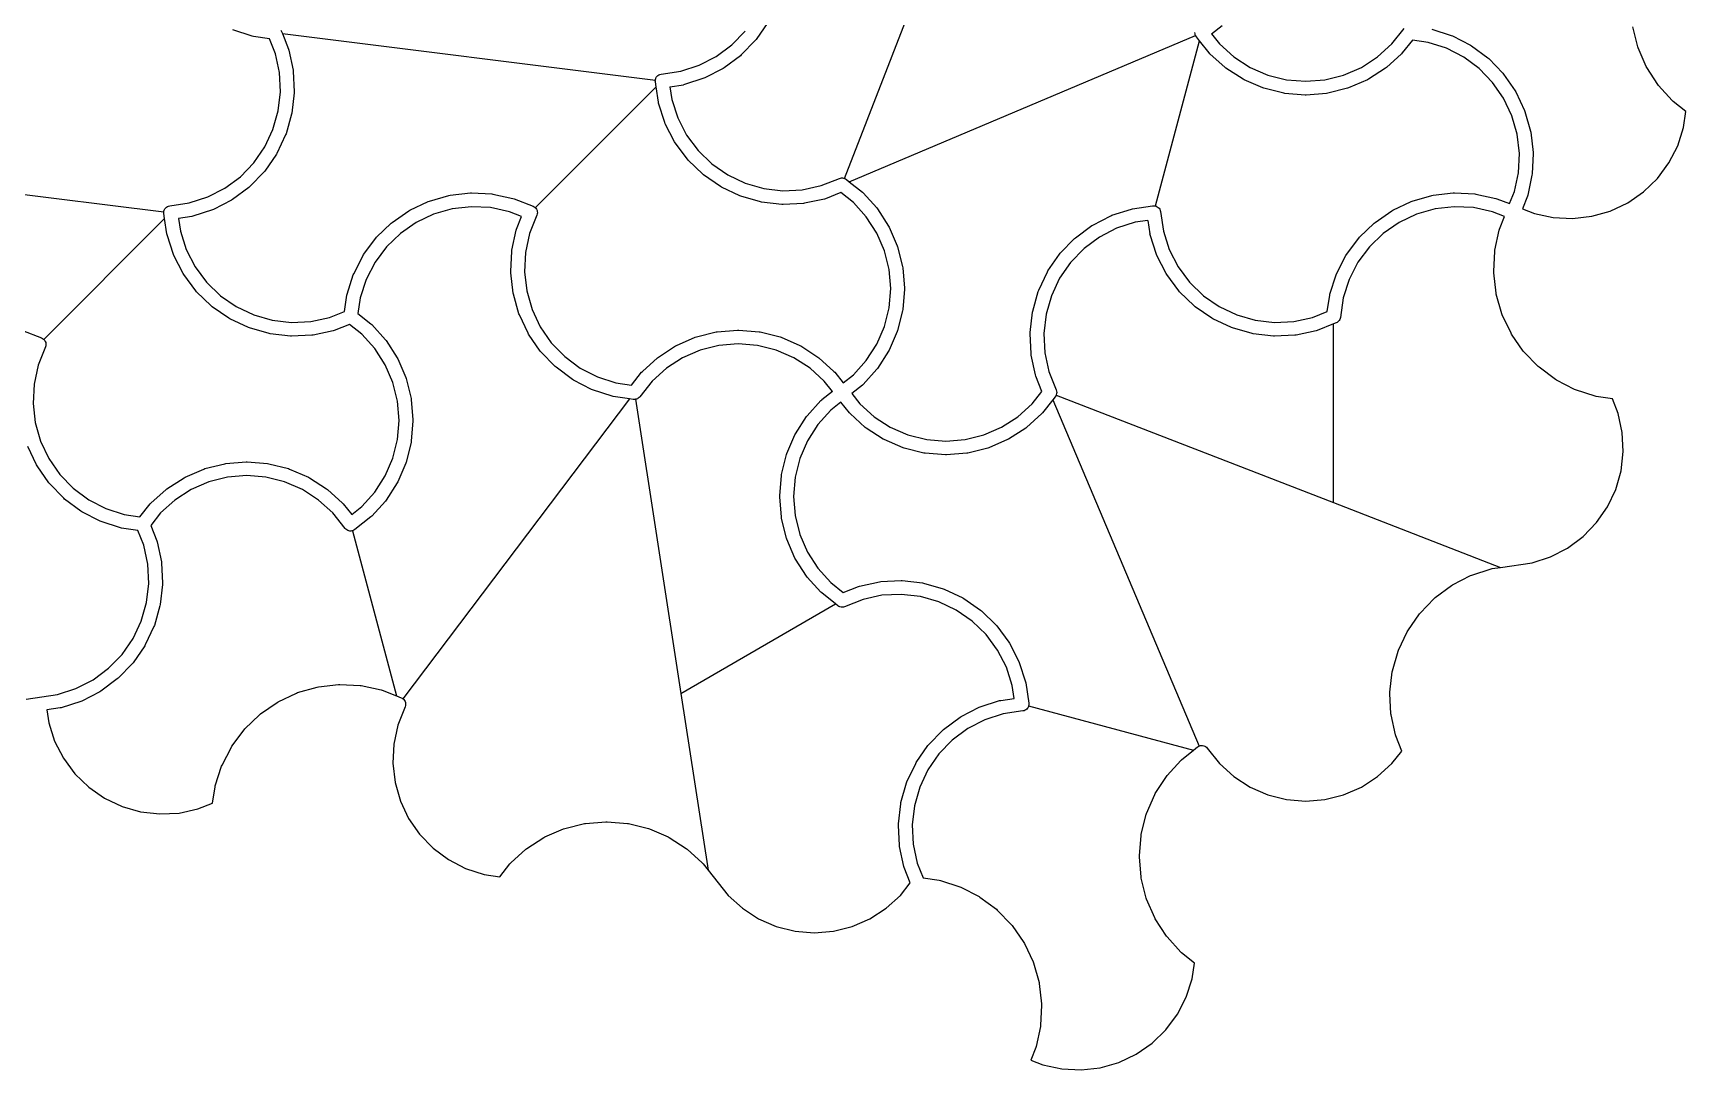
# Model space of a CAD drawing. Header units: millimetres. Extents: x 0 to 179, y 0 to 171.
# Drawn here: x 79.6 to 163.6, y 6.7 to 59.4 of the extents above; entities that cross this region are included whole.
import ezdxf

# ---------------------------------------------------------------- set-up
doc = ezdxf.new("R2010")
doc.units = ezdxf.units.MM
doc.layers.add('VISIBLE', color=7, linetype='CONTINUOUS')

msp = doc.modelspace()

# ---------------------------------------------------------------- linework, layer by layer
at = {"layer": 'VISIBLE'}
for p, q in [((120.829472, 52.012328), (126.299803, 66.111285)), ((116.929965, 59.928144), (116.339264, 59.074685)), ((139.485064, 59.359887), (140.023973, 59.787484)), ((161.153439, 58.704941), (160.901205, 59.711767)), ((90.718669, 59.235453), (89.730451, 59.55286)), ((90.774389, 59.222468), (90.718669, 59.235453)), ((91.601225, 59.099925), (90.774389, 59.222468)), ((91.897966, 58.349285), (91.601225, 59.099925)), ((92.177916, 59.54519), (92.24824, 59.367297)), ((92.24824, 59.367297), (111.211637, 57.009091)), ((92.24824, 59.367297), (92.559498, 58.579936)), ((115.098084, 58.792091), (115.780015, 59.496663)), ((116.302967, 59.03046), (115.581113, 58.28464)), ((116.339264, 59.074685), (116.302967, 59.03046)), ((121.070279, 51.841342), (138.672165, 59.280774)), ((136.633158, 50.608204), (138.880547, 58.995574)), ((138.647121, 59.365207), (138.643471, 59.426106)), ((138.661291, 59.305866), (138.647121, 59.365207)), ((138.672165, 59.280774), (138.661291, 59.305866)), ((138.68555, 59.249888), (138.672165, 59.280774)), ((138.719161, 59.198972), (138.68555, 59.249888)), ((138.880547, 58.995574), (138.719161, 59.198972)), ((139.364305, 58.385885), (138.880547, 58.995574)), ((139.485064, 59.359887), (139.894821, 58.843463)), ((139.894821, 58.843463), (140.621281, 58.1849)), ((147.925397, 58.1849), (148.651858, 58.843463)), ((148.651858, 58.843463), (149.279161, 59.634065)), ((149.701917, 59.040675), (149.182373, 58.385885)), ((150.500361, 58.922341), (149.701917, 59.040675)), ((151.433923, 58.622489), (150.500361, 58.922341)), ((150.687096, 59.597584), (151.675314, 59.280177)), ((151.675314, 59.280177), (151.728174, 59.258288)), ((151.728174, 59.258288), (152.651477, 58.784123)), ((92.105068, 57.39087), (91.897966, 58.349285)), ((92.559498, 58.579936), (92.576112, 58.525189)), ((92.576112, 58.525189), (92.795339, 57.510664)), ((113.438239, 57.760092), (114.310477, 58.208032)), ((114.310477, 58.208032), (115.098084, 58.792091)), ((115.538097, 58.246919), (114.704379, 57.628666)), ((115.581113, 58.28464), (115.538097, 58.246919)), ((139.40341, 58.344123), (139.364305, 58.385885)), ((140.172401, 57.647005), (139.40341, 58.344123)), ((140.621281, 58.1849), (141.445328, 57.653489)), ((147.10135, 57.653489), (147.925397, 58.1849)), ((149.143268, 58.344123), (148.374277, 57.647005)), ((149.182373, 58.385885), (149.143268, 58.344123)), ((152.306162, 58.174548), (151.433923, 58.622489)), ((153.093769, 57.590489), (152.306162, 58.174548)), ((152.651477, 58.784123), (152.700064, 58.753914)), ((152.700064, 58.753914), (153.533781, 58.135662)), ((153.533781, 58.135662), (153.576798, 58.097941)), ((153.576798, 58.097941), (154.298652, 57.352121)), ((161.171832, 58.650766), (161.153439, 58.704941)), ((161.584726, 57.698485), (161.171832, 58.650766)), ((92.15326, 56.411519), (92.105068, 57.39087)), ((92.795339, 57.510664), (92.802812, 57.453941)), ((92.802812, 57.453941), (92.853825, 56.417255)), ((111.232165, 57.094734), (111.259453, 57.1493)), ((111.259453, 57.1493), (111.295802, 57.198298)), ((111.295802, 57.198298), (111.340108, 57.24024)), ((111.340108, 57.24024), (111.391023, 57.273851)), ((111.391023, 57.273851), (111.447002, 57.29811)), ((111.447002, 57.29811), (111.506343, 57.31228)), ((111.506343, 57.31228), (112.504676, 57.46024)), ((112.504676, 57.46024), (113.438239, 57.760092)), ((114.655792, 57.598457), (113.732489, 57.124293)), ((114.704379, 57.628666), (114.655792, 57.598457)), ((140.217788, 57.612172), (140.172401, 57.647005)), ((141.090078, 57.04965), (140.217788, 57.612172)), ((141.445328, 57.653489), (142.344942, 57.263431)), ((142.344942, 57.263431), (143.296084, 57.025147)), ((145.250594, 57.025147), (146.201736, 57.263431)), ((146.201736, 57.263431), (147.10135, 57.653489)), ((148.32889, 57.612172), (147.4566, 57.04965)), ((148.374277, 57.647005), (148.32889, 57.612172)), ((153.7757, 56.885918), (153.093769, 57.590489)), ((154.298652, 57.352121), (154.334948, 57.307895)), ((154.334948, 57.307895), (154.92565, 56.454437)), ((161.611699, 57.648029), (161.584726, 57.698485)), ((162.174221, 56.775739), (161.611699, 57.648029)), ((92.041253, 55.437402), (92.15326, 56.411519)), ((92.851957, 56.360073), (92.733393, 55.328926)), ((92.853825, 56.417255), (92.851957, 56.360073)), ((105.109521, 50.517928), (111.249502, 56.657909)), ((111.207786, 56.97565), (111.211637, 57.009091)), ((111.211436, 56.91475), (111.207786, 56.97565)), ((111.249502, 56.657909), (111.211436, 56.91475)), ((111.211637, 57.009091), (111.214766, 57.036258)), ((111.214766, 57.036258), (111.232165, 57.094734)), ((111.363604, 55.888024), (111.249502, 56.657909)), ((111.955184, 56.671155), (112.635692, 56.772011)), ((111.955184, 56.671155), (112.051832, 56.01904)), ((112.691412, 56.784996), (112.635692, 56.772011)), ((113.679629, 57.102403), (112.691412, 56.784996)), ((113.732489, 57.124293), (113.679629, 57.102403)), ((141.140534, 57.022677), (141.090078, 57.04965)), ((142.092815, 56.609783), (141.140534, 57.022677)), ((142.14699, 56.59139), (142.092815, 56.609783)), ((143.153816, 56.339156), (142.14699, 56.59139)), ((143.210265, 56.329835), (143.153816, 56.339156)), ((144.244733, 56.245001), (143.210265, 56.329835)), ((143.296084, 57.025147), (144.273339, 56.945005)), ((144.273339, 56.945005), (145.250594, 57.025147)), ((145.336414, 56.329835), (144.301946, 56.245001)), ((145.392862, 56.339156), (145.336414, 56.329835)), ((146.399688, 56.59139), (145.392862, 56.339156)), ((146.453864, 56.609783), (146.399688, 56.59139)), ((147.406145, 57.022677), (146.453864, 56.609783)), ((147.4566, 57.04965), (147.406145, 57.022677)), ((154.333732, 56.079661), (153.7757, 56.885918)), ((154.92565, 56.454437), (154.954257, 56.404889)), ((154.954257, 56.404889), (155.398023, 55.466597)), ((162.209054, 56.730352), (162.174221, 56.775739)), ((162.906172, 55.961361), (162.209054, 56.730352)), ((111.376589, 55.832305), (111.363604, 55.888024)), ((111.693995, 54.844087), (111.376589, 55.832305)), ((112.051832, 56.01904), (112.351684, 55.085478)), ((144.301946, 56.245001), (144.244733, 56.245001)), ((154.752955, 55.193262), (154.333732, 56.079661)), ((155.398023, 55.466597), (155.418175, 55.41305)), ((162.947934, 55.922256), (162.906172, 55.961361)), ((163.602724, 55.402713), (162.947934, 55.922256)), ((91.772042, 54.494546), (92.041253, 55.437402)), ((92.722234, 55.272812), (92.437262, 54.274758)), ((92.733393, 55.328926), (92.722234, 55.272812)), ((111.715885, 54.791228), (111.693995, 54.844087)), ((112.19005, 53.867924), (111.715885, 54.791228)), ((112.351684, 55.085478), (112.799625, 54.213239)), ((155.022167, 54.250407), (154.752955, 55.193262)), ((155.418175, 55.41305), (155.703147, 54.414997)), ((163.48439, 54.604269), (163.602724, 55.402713)), ((91.352819, 53.608148), (91.772042, 54.494546)), ((92.41711, 54.221212), (91.973344, 53.28292)), ((92.437262, 54.274758), (92.41711, 54.221212)), ((112.220259, 53.819337), (112.19005, 53.867924)), ((112.838511, 52.98562), (112.220259, 53.819337)), ((112.799625, 54.213239), (113.383684, 53.425632)), ((155.134173, 53.27629), (155.022167, 54.250407)), ((155.703147, 54.414997), (155.714306, 54.358883)), ((155.714306, 54.358883), (155.83287, 53.327736)), ((163.184538, 53.670706), (163.48439, 54.604269)), ((90.794787, 52.801891), (91.352819, 53.608148)), ((91.944737, 53.233372), (91.354035, 52.379913)), ((91.973344, 53.28292), (91.944737, 53.233372)), ((112.876232, 52.942603), (112.838511, 52.98562)), ((113.622052, 52.220749), (112.876232, 52.942603)), ((113.383684, 53.425632), (114.088255, 52.743701)), ((155.085981, 52.296939), (155.134173, 53.27629)), ((155.834738, 53.270554), (155.783725, 52.233867)), ((155.83287, 53.327736), (155.834738, 53.270554)), ((162.736597, 52.798468), (163.184538, 53.670706)), ((67.263012, 52.672525), (86.226409, 50.314319)), ((89.325249, 51.51326), (90.112856, 52.097319)), ((90.112856, 52.097319), (90.794787, 52.801891)), ((91.317739, 52.335688), (90.595885, 51.589868)), ((91.354035, 52.379913), (91.317739, 52.335688)), ((113.666277, 52.184453), (113.622052, 52.220749)), ((114.519736, 51.593751), (113.666277, 52.184453)), ((114.088255, 52.743701), (114.894512, 52.185669)), ((114.894512, 52.185669), (115.780911, 51.766446)), ((154.87888, 51.338524), (155.085981, 52.296939)), ((155.776252, 52.177145), (155.557025, 51.16262)), ((155.783725, 52.233867), (155.776252, 52.177145)), ((162.152538, 52.01086), (162.736597, 52.798468)), ((88.45301, 51.06532), (89.325249, 51.51326)), ((90.552868, 51.552147), (89.719151, 50.933894)), ((90.595885, 51.589868), (90.552868, 51.552147)), ((100.77529, 51.152257), (101.806437, 51.270821)), ((101.806437, 51.270821), (101.863619, 51.272689)), ((101.863619, 51.272689), (102.900305, 51.221676)), ((114.569284, 51.565144), (114.519736, 51.593751)), ((115.507576, 51.121378), (114.569284, 51.565144)), ((115.780911, 51.766446), (116.723766, 51.497235)), ((116.723766, 51.497235), (117.697883, 51.385228)), ((117.697883, 51.385228), (118.677234, 51.43342)), ((118.677234, 51.43342), (119.635649, 51.640522)), ((119.635649, 51.640522), (120.574211, 52.011552)), ((120.643633, 51.286284), (119.8663, 50.97899)), ((120.574211, 52.011552), (120.62416, 52.027094)), ((120.62416, 52.027094), (120.675867, 52.035018)), ((121.275939, 50.784581), (120.643633, 51.286284)), ((120.675867, 52.035018), (120.728178, 52.035147)), ((120.728178, 52.035147), (120.779924, 52.027478)), ((120.779924, 52.027478), (120.829472, 52.012328)), ((120.829472, 52.012328), (120.829949, 52.012182)), ((120.829949, 52.012182), (120.877135, 51.989601)), ((120.877135, 51.989601), (120.920429, 51.96024)), ((120.920429, 51.96024), (121.070279, 51.841342)), ((121.070279, 51.841342), (121.733516, 51.315096)), ((121.733516, 51.315096), (121.775278, 51.275991)), ((121.775278, 51.275991), (122.472396, 50.507)), ((150.745747, 51.152257), (151.776893, 51.270821)), ((151.776893, 51.270821), (151.834076, 51.272689)), ((151.834076, 51.272689), (152.870762, 51.221676)), ((154.636521, 50.725452), (154.87888, 51.338524)), ((160.64171, 50.770897), (161.447967, 51.328929)), ((161.447967, 51.328929), (162.152538, 52.01086)), ((86.246936, 50.399962), (86.274225, 50.454528)), ((86.274225, 50.454528), (86.310574, 50.503526)), ((86.310574, 50.503526), (86.35488, 50.545468)), ((86.35488, 50.545468), (86.405795, 50.579079)), ((86.405795, 50.579079), (86.461774, 50.603338)), ((86.461774, 50.603338), (86.521114, 50.617508)), ((86.521114, 50.617508), (87.519448, 50.765468)), ((87.519448, 50.765468), (88.45301, 51.06532)), ((88.747261, 50.429521), (88.694401, 50.407631)), ((89.670564, 50.903685), (88.747261, 50.429521)), ((89.719151, 50.933894), (89.670564, 50.903685)), ((98.729284, 50.392208), (99.667576, 50.835974)), ((99.667576, 50.835974), (99.721122, 50.856126)), ((99.721122, 50.856126), (100.719176, 51.141098)), ((100.883766, 50.460118), (99.940911, 50.190906)), ((100.719176, 51.141098), (100.77529, 51.152257)), ((101.857883, 50.572124), (100.883766, 50.460118)), ((102.837234, 50.523932), (101.857883, 50.572124)), ((103.795649, 50.316831), (102.837234, 50.523932)), ((102.900305, 51.221676), (102.957028, 51.214203)), ((102.957028, 51.214203), (103.971553, 50.994976)), ((103.971553, 50.994976), (104.0263, 50.978362)), ((104.0263, 50.978362), (104.991554, 50.59678)), ((104.991554, 50.59678), (105.04612, 50.569491)), ((105.04612, 50.569491), (105.095119, 50.533142)), ((105.095119, 50.533142), (105.109521, 50.517928)), ((105.109521, 50.517928), (105.137061, 50.488837)), ((105.137061, 50.488837), (105.170672, 50.437921)), ((105.170672, 50.437921), (105.194931, 50.381943)), ((115.561122, 51.101226), (115.507576, 51.121378)), ((116.559176, 50.816254), (115.561122, 51.101226)), ((116.61529, 50.805095), (116.559176, 50.816254)), ((117.646437, 50.686532), (116.61529, 50.805095)), ((117.703619, 50.684664), (117.646437, 50.686532)), ((118.740305, 50.735676), (117.703619, 50.684664)), ((118.797028, 50.743149), (118.740305, 50.735676)), ((119.811553, 50.962376), (118.797028, 50.743149)), ((119.8663, 50.97899), (119.811553, 50.962376)), ((121.934501, 50.05812), (121.275939, 50.784581)), ((122.472396, 50.507), (122.507229, 50.461613)), ((122.507229, 50.461613), (123.069751, 49.589323)), ((134.420908, 50.134949), (135.409125, 50.452356)), ((135.409125, 50.452356), (135.464845, 50.465341)), ((135.464845, 50.465341), (136.491571, 50.617508)), ((136.491571, 50.617508), (136.552471, 50.621159)), ((136.552471, 50.621159), (136.613079, 50.614179)), ((136.613079, 50.614179), (136.633158, 50.608204)), ((136.633158, 50.608204), (136.671554, 50.59678)), ((136.671554, 50.59678), (136.72612, 50.569491)), ((136.72612, 50.569491), (136.775119, 50.533142)), ((136.775119, 50.533142), (136.817061, 50.488837)), ((136.817061, 50.488837), (136.850672, 50.437921)), ((136.850672, 50.437921), (136.874931, 50.381943)), ((148.69974, 50.392208), (149.638033, 50.835974)), ((149.638033, 50.835974), (149.691579, 50.856126)), ((149.691579, 50.856126), (150.689633, 51.141098)), ((150.854222, 50.460118), (149.911367, 50.190906)), ((150.689633, 51.141098), (150.745747, 51.152257)), ((151.82834, 50.572124), (150.854222, 50.460118)), ((152.807691, 50.523932), (151.82834, 50.572124)), ((153.766105, 50.316831), (152.807691, 50.523932)), ((152.870762, 51.221676), (152.927485, 51.214203)), ((152.927485, 51.214203), (153.942009, 50.994976)), ((153.942009, 50.994976), (153.996757, 50.978362)), ((153.996757, 50.978362), (154.636521, 50.725452)), ((155.540411, 51.107873), (155.287501, 50.468108)), ((155.287501, 50.468108), (155.900573, 50.22575)), ((155.557025, 51.16262), (155.540411, 51.107873)), ((159.755311, 50.351674), (160.64171, 50.770897)), ((80.124411, 43.823275), (86.264273, 49.963137)), ((86.222557, 50.280878), (86.226409, 50.314319)), ((86.226208, 50.219978), (86.222557, 50.280878)), ((86.264273, 49.963137), (86.226208, 50.219978)), ((86.226409, 50.314319), (86.229538, 50.341487)), ((86.229538, 50.341487), (86.246936, 50.399962)), ((86.378375, 49.193253), (86.264273, 49.963137)), ((87.650464, 50.077239), (86.969956, 49.976384)), ((86.969956, 49.976384), (87.066604, 49.324269)), ((87.706183, 50.090225), (87.650464, 50.077239)), ((88.694401, 50.407631), (87.706183, 50.090225)), ((97.036232, 49.014749), (97.782052, 49.736603)), ((97.782052, 49.736603), (97.826277, 49.772899)), ((97.826277, 49.772899), (98.679736, 50.363601)), ((99.054512, 49.771683), (98.248255, 49.213651)), ((98.679736, 50.363601), (98.729284, 50.392208)), ((99.940911, 50.190906), (99.054512, 49.771683)), ((104.408721, 50.074472), (103.795649, 50.316831)), ((104.155811, 49.434708), (104.408721, 50.074472)), ((105.188372, 50.142618), (104.817342, 49.204057)), ((105.205771, 50.201094), (105.188372, 50.142618)), ((105.194931, 50.381943), (105.209101, 50.322602)), ((105.212751, 50.261702), (105.205771, 50.201094)), ((105.209101, 50.322602), (105.212751, 50.261702)), ((122.465912, 49.234073), (121.934501, 50.05812)), ((123.069751, 49.589323), (123.096724, 49.538868)), ((132.56244, 48.990434), (133.396158, 49.608686)), ((133.396158, 49.608686), (133.444745, 49.638895)), ((133.444745, 49.638895), (134.368048, 50.11306)), ((134.368048, 50.11306), (134.420908, 50.134949)), ((135.595861, 49.777112), (134.662298, 49.47726)), ((136.247976, 49.87376), (135.595861, 49.777112)), ((136.247976, 49.87376), (136.348832, 49.193253)), ((136.874931, 50.381943), (136.889101, 50.322602)), ((136.889101, 50.322602), (137.03706, 49.324269)), ((147.006689, 49.014749), (147.752509, 49.736603)), ((147.752509, 49.736603), (147.796734, 49.772899)), ((147.796734, 49.772899), (148.650193, 50.363601)), ((149.024969, 49.771683), (148.218712, 49.213651)), ((148.650193, 50.363601), (148.69974, 50.392208)), ((149.911367, 50.190906), (149.024969, 49.771683)), ((154.379178, 50.074472), (153.766105, 50.316831)), ((154.126267, 49.434708), (154.379178, 50.074472)), ((155.900573, 50.22575), (156.858988, 50.018648)), ((156.858988, 50.018648), (157.838339, 49.970457)), ((157.838339, 49.970457), (158.812456, 50.082463)), ((158.812456, 50.082463), (159.755311, 50.351674)), ((86.391361, 49.137533), (86.378375, 49.193253)), ((86.708767, 48.149316), (86.391361, 49.137533)), ((87.066604, 49.324269), (87.366456, 48.390706)), ((96.380259, 48.138015), (96.998511, 48.971732)), ((96.998511, 48.971732), (97.036232, 49.014749)), ((98.248255, 49.213651), (97.543684, 48.53172)), ((103.91997, 48.365436), (104.139197, 49.37996)), ((104.139197, 49.37996), (104.155811, 49.434708)), ((104.817342, 49.204057), (104.610241, 48.245642)), ((122.85597, 48.334459), (122.465912, 49.234073)), ((123.096724, 49.538868), (123.509618, 48.586586)), ((131.79757, 48.206892), (132.519424, 48.952713)), ((132.519424, 48.952713), (132.56244, 48.990434)), ((133.79006, 49.02932), (133.002453, 48.445261)), ((134.662298, 49.47726), (133.79006, 49.02932)), ((136.361817, 49.137533), (136.348832, 49.193253)), ((136.679224, 48.149316), (136.361817, 49.137533)), ((137.03706, 49.324269), (137.336913, 48.390706)), ((146.350715, 48.138015), (146.968968, 48.971732)), ((146.968968, 48.971732), (147.006689, 49.014749)), ((148.218712, 49.213651), (147.51414, 48.53172)), ((153.890427, 48.365436), (154.109653, 49.37996)), ((154.109653, 49.37996), (154.126267, 49.434708)), ((86.730657, 48.096456), (86.708767, 48.149316)), ((87.204821, 47.173153), (86.730657, 48.096456)), ((87.366456, 48.390706), (87.814396, 47.518468)), ((95.875885, 47.166125), (96.35005, 48.089428)), ((96.35005, 48.089428), (96.380259, 48.138015)), ((97.543684, 48.53172), (96.959625, 47.744113)), ((103.861484, 47.272027), (103.912497, 48.308713)), ((103.912497, 48.308713), (103.91997, 48.365436)), ((104.610241, 48.245642), (104.562049, 47.266291)), ((123.094254, 47.383317), (122.85597, 48.334459)), ((123.509618, 48.586586), (123.528011, 48.532411)), ((123.528011, 48.532411), (123.780245, 47.525585)), ((131.170572, 47.309208), (131.761274, 48.162667)), ((131.761274, 48.162667), (131.79757, 48.206892)), ((133.002453, 48.445261), (132.320522, 47.74069)), ((136.701113, 48.096456), (136.679224, 48.149316)), ((137.175278, 47.173153), (136.701113, 48.096456)), ((137.336913, 48.390706), (137.784853, 47.518468)), ((145.846342, 47.166125), (146.320506, 48.089428)), ((146.320506, 48.089428), (146.350715, 48.138015)), ((147.51414, 48.53172), (146.930081, 47.744113)), ((153.831941, 47.272027), (153.882954, 48.308713)), ((153.882954, 48.308713), (153.890427, 48.365436)), ((87.23503, 47.124565), (87.204821, 47.173153)), ((87.853283, 46.290848), (87.23503, 47.124565)), ((87.814396, 47.518468), (88.398455, 46.73086)), ((95.536589, 46.125047), (95.853995, 47.113265)), ((95.853995, 47.113265), (95.875885, 47.166125)), ((96.959625, 47.744113), (96.511684, 46.871874)), ((103.863352, 47.214844), (103.861484, 47.272027)), ((103.981916, 46.183698), (103.863352, 47.214844)), ((104.562049, 47.266291), (104.674055, 46.292173)), ((123.174396, 46.406062), (123.094254, 47.383317)), ((123.780245, 47.525585), (123.789566, 47.469136)), ((123.789566, 47.469136), (123.8744, 46.434668)), ((130.698199, 46.321368), (131.141965, 47.259661)), ((131.141965, 47.259661), (131.170572, 47.309208)), ((132.320522, 47.74069), (131.76249, 46.934433)), ((137.205487, 47.124565), (137.175278, 47.173153)), ((137.823739, 46.290848), (137.205487, 47.124565)), ((137.784853, 47.518468), (138.368912, 46.73086)), ((145.507045, 46.125047), (145.824452, 47.113265)), ((145.824452, 47.113265), (145.846342, 47.166125)), ((146.930081, 47.744113), (146.482141, 46.871874)), ((153.833809, 47.214844), (153.831941, 47.272027)), ((153.952372, 46.183698), (153.833809, 47.214844)), ((87.891004, 46.247831), (87.853283, 46.290848)), ((88.636824, 45.525978), (87.891004, 46.247831)), ((88.398455, 46.73086), (89.103027, 46.048929)), ((96.511684, 46.871874), (96.211832, 45.938312)), ((104.674055, 46.292173), (104.943267, 45.349318)), ((123.094254, 45.428807), (123.174396, 46.406062)), ((123.8744, 46.377456), (123.789566, 45.342988)), ((123.8744, 46.434668), (123.8744, 46.377456)), ((130.393075, 45.269768), (130.678047, 46.267822)), ((130.678047, 46.267822), (130.698199, 46.321368)), ((131.76249, 46.934433), (131.343267, 46.048034)), ((137.86146, 46.247831), (137.823739, 46.290848)), ((138.60728, 45.525978), (137.86146, 46.247831)), ((138.368912, 46.73086), (139.073483, 46.048929)), ((146.482141, 46.871874), (146.182289, 45.938312)), ((88.681049, 45.489681), (88.636824, 45.525978)), ((89.534508, 44.898979), (88.681049, 45.489681)), ((89.103027, 46.048929), (89.909284, 45.490897)), ((89.909284, 45.490897), (90.795682, 45.071674)), ((95.401061, 45.242491), (95.523604, 46.069328)), ((95.523604, 46.069328), (95.536589, 46.125047)), ((96.211832, 45.938312), (96.093498, 45.139868)), ((103.993075, 46.127584), (103.981916, 46.183698)), ((104.278047, 45.12953), (103.993075, 46.127584)), ((122.85597, 44.477665), (123.094254, 45.428807)), ((131.343267, 46.048034), (131.074055, 45.105179)), ((138.651506, 45.489681), (138.60728, 45.525978)), ((139.504964, 44.898979), (138.651506, 45.489681)), ((139.073483, 46.048929), (139.87974, 45.490897)), ((139.87974, 45.490897), (140.766139, 45.071674)), ((145.371518, 45.242491), (145.49406, 46.069328)), ((145.49406, 46.069328), (145.507045, 46.125047)), ((146.182289, 45.938312), (146.034329, 44.939978)), ((153.963532, 46.127584), (153.952372, 46.183698)), ((154.248504, 45.12953), (153.963532, 46.127584)), ((89.584056, 44.870373), (89.534508, 44.898979)), ((90.522348, 44.426607), (89.584056, 44.870373)), ((90.795682, 45.071674), (91.738537, 44.802463)), ((91.738537, 44.802463), (92.712655, 44.690457)), ((92.712655, 44.690457), (93.692006, 44.738648)), ((93.692006, 44.738648), (94.650421, 44.94575)), ((94.650421, 44.94575), (95.401061, 45.242491)), ((95.658405, 44.591512), (94.881072, 44.284218)), ((96.29071, 44.089809), (95.658405, 44.591512)), ((96.093498, 45.139868), (96.748288, 44.620324)), ((96.748288, 44.620324), (96.79005, 44.581219)), ((96.79005, 44.581219), (97.487168, 43.812228)), ((104.298199, 45.075984), (104.278047, 45.12953)), ((104.741965, 44.137691), (104.298199, 45.075984)), ((104.943267, 45.349318), (105.36249, 44.46292)), ((123.780245, 45.286539), (123.528011, 44.279713)), ((123.789566, 45.342988), (123.780245, 45.286539)), ((130.263352, 44.182508), (130.381916, 45.213654)), ((130.381916, 45.213654), (130.393075, 45.269768)), ((131.074055, 45.105179), (130.962049, 44.131061)), ((139.554512, 44.870373), (139.504964, 44.898979)), ((140.492804, 44.426607), (139.554512, 44.870373)), ((140.766139, 45.071674), (141.708994, 44.802463)), ((141.708994, 44.802463), (142.683111, 44.690457)), ((142.683111, 44.690457), (143.662462, 44.738648)), ((143.662462, 44.738648), (144.620877, 44.94575)), ((144.620877, 44.94575), (145.371518, 45.242491)), ((145.688111, 44.614934), (144.851528, 44.284218)), ((145.688106, 35.529142), (145.688111, 44.614934)), ((145.816783, 44.6658), (145.688111, 44.614934)), ((145.863857, 44.688613), (145.816783, 44.6658)), ((145.907006, 44.718188), (145.863857, 44.688613)), ((145.945265, 44.753863), (145.907006, 44.718188)), ((145.977779, 44.794841), (145.945265, 44.753863)), ((146.003823, 44.840208), (145.977779, 44.794841)), ((146.022815, 44.88895), (146.003823, 44.840208)), ((146.034329, 44.939978), (146.022815, 44.88895)), ((154.268656, 45.075984), (154.248504, 45.12953)), ((154.712422, 44.137691), (154.268656, 45.075984)), ((79.041072, 44.28359), (80.006326, 43.902008)), ((80.006326, 43.902008), (80.05566, 43.877872)), ((80.05566, 43.877872), (80.10061, 43.846316)), ((80.10061, 43.846316), (80.124411, 43.823275)), ((80.124411, 43.823275), (80.140071, 43.808116)), ((80.140071, 43.808116), (80.17307, 43.764214)), ((80.17307, 43.764214), (80.198795, 43.71569)), ((80.198795, 43.71569), (80.216613, 43.663739)), ((90.575894, 44.406455), (90.522348, 44.426607)), ((91.573948, 44.121483), (90.575894, 44.406455)), ((91.630062, 44.110323), (91.573948, 44.121483)), ((92.661209, 43.99176), (91.630062, 44.110323)), ((92.718391, 43.989892), (92.661209, 43.99176)), ((93.755077, 44.040905), (92.718391, 43.989892)), ((93.8118, 44.048378), (93.755077, 44.040905)), ((94.826325, 44.267604), (93.8118, 44.048378)), ((94.881072, 44.284218), (94.826325, 44.267604)), ((96.949273, 43.363348), (96.29071, 44.089809)), ((97.487168, 43.812228), (97.522001, 43.766841)), ((97.522001, 43.766841), (98.084523, 42.894551)), ((104.770572, 44.088144), (104.741965, 44.137691)), ((105.361274, 43.234685), (104.770572, 44.088144)), ((105.36249, 44.46292), (105.920522, 43.656663)), ((112.290077, 43.519904), (113.242358, 43.932798)), ((113.242358, 43.932798), (113.296534, 43.951191)), ((113.296534, 43.951191), (114.30336, 44.203424)), ((114.30336, 44.203424), (114.359808, 44.212745)), ((114.359808, 44.212745), (115.394276, 44.297579)), ((115.394276, 44.297579), (115.451489, 44.297579)), ((115.451489, 44.297579), (116.485957, 44.212745)), ((116.485957, 44.212745), (116.542405, 44.203424)), ((116.542405, 44.203424), (117.549232, 43.951191)), ((117.549232, 43.951191), (117.603407, 43.932798)), ((117.603407, 43.932798), (118.555688, 43.519904)), ((122.465912, 43.578051), (122.85597, 44.477665)), ((123.509618, 44.225537), (123.096724, 43.273256)), ((123.528011, 44.279713), (123.509618, 44.225537)), ((130.261484, 44.125325), (130.263352, 44.182508)), ((130.312497, 43.088639), (130.261484, 44.125325)), ((130.962049, 44.131061), (131.010241, 43.151711)), ((140.546351, 44.406455), (140.492804, 44.426607)), ((141.544405, 44.121483), (140.546351, 44.406455)), ((141.600519, 44.110323), (141.544405, 44.121483)), ((142.631665, 43.99176), (141.600519, 44.110323)), ((142.688847, 43.989892), (142.631665, 43.99176)), ((143.725534, 44.040905), (142.688847, 43.989892)), ((143.782256, 44.048378), (143.725534, 44.040905)), ((144.796781, 44.267604), (143.782256, 44.048378)), ((144.851528, 44.284218), (144.796781, 44.267604)), ((154.741028, 44.088144), (154.712422, 44.137691)), ((155.33173, 43.234685), (154.741028, 44.088144)), ((80.203144, 43.447847), (79.832114, 42.509285)), ((80.219266, 43.500349), (80.203144, 43.447847)), ((80.216613, 43.663739), (80.226084, 43.60964)), ((80.226975, 43.554726), (80.219266, 43.500349)), ((80.226084, 43.60964), (80.226975, 43.554726)), ((97.480684, 42.539301), (96.949273, 43.363348)), ((98.084523, 42.894551), (98.111496, 42.844096)), ((105.39757, 43.19046), (105.361274, 43.234685)), ((106.119424, 42.44464), (105.39757, 43.19046)), ((105.920522, 43.656663), (106.602453, 42.952091)), ((106.602453, 42.952091), (107.39006, 42.368032)), ((110.552954, 42.198457), (111.321945, 42.895575)), ((111.321945, 42.895575), (111.367332, 42.930409)), ((111.367332, 42.930409), (112.239622, 43.49293)), ((112.594872, 42.889091), (111.770825, 42.357681)), ((112.239622, 43.49293), (112.290077, 43.519904)), ((113.494485, 43.27915), (112.594872, 42.889091)), ((114.445627, 43.517433), (113.494485, 43.27915)), ((115.422883, 43.597575), (114.445627, 43.517433)), ((116.400138, 43.517433), (115.422883, 43.597575)), ((117.35128, 43.27915), (116.400138, 43.517433)), ((118.250894, 42.889091), (117.35128, 43.27915)), ((119.074941, 42.357681), (118.250894, 42.889091)), ((118.555688, 43.519904), (118.606144, 43.49293)), ((118.606144, 43.49293), (119.478434, 42.930409)), ((119.478434, 42.930409), (119.52382, 42.895575)), ((119.52382, 42.895575), (120.292811, 42.198457)), ((121.934501, 42.754004), (122.465912, 43.578051)), ((123.069751, 43.222801), (122.507229, 42.350511)), ((123.096724, 43.273256), (123.069751, 43.222801)), ((130.31997, 43.031916), (130.312497, 43.088639)), ((130.539197, 42.017392), (130.31997, 43.031916)), ((131.010241, 43.151711), (131.217342, 42.193296)), ((155.368026, 43.19046), (155.33173, 43.234685)), ((156.08988, 42.44464), (155.368026, 43.19046)), ((79.832114, 42.509285), (79.625012, 41.55087)), ((97.870742, 41.639687), (97.480684, 42.539301)), ((98.111496, 42.844096), (98.52439, 41.891815)), ((106.16244, 42.406919), (106.119424, 42.44464)), ((106.996158, 41.788666), (106.16244, 42.406919)), ((107.39006, 42.368032), (108.262298, 41.920092)), ((109.994305, 41.501905), (110.513848, 42.156695)), ((110.513848, 42.156695), (110.552954, 42.198457)), ((111.770825, 42.357681), (111.044364, 41.699118)), ((119.801401, 41.699118), (119.074941, 42.357681)), ((120.292811, 42.198457), (120.331917, 42.156695)), ((120.331917, 42.156695), (120.759514, 41.617786)), ((120.759514, 41.617786), (121.275939, 42.027543)), ((121.275939, 42.027543), (121.934501, 42.754004)), ((122.472396, 42.305124), (121.775278, 41.536133)), ((122.507229, 42.350511), (122.472396, 42.305124)), ((130.555811, 41.962644), (130.539197, 42.017392)), ((131.217342, 42.193296), (131.588372, 41.254734)), ((156.132897, 42.406919), (156.08988, 42.44464)), ((156.966614, 41.788666), (156.132897, 42.406919)), ((79.625012, 41.55087), (79.576821, 40.571519)), ((98.109026, 40.688545), (97.870742, 41.639687)), ((98.52439, 41.891815), (98.542783, 41.837639)), ((98.542783, 41.837639), (98.795017, 40.830813)), ((107.044745, 41.758457), (106.996158, 41.788666)), ((107.968048, 41.284293), (107.044745, 41.758457)), ((108.020908, 41.262403), (107.968048, 41.284293)), ((109.009125, 40.944996), (108.020908, 41.262403)), ((108.262298, 41.920092), (109.195861, 41.62024)), ((109.195861, 41.62024), (109.994305, 41.501905)), ((111.044364, 41.699118), (110.417061, 40.908515)), ((120.211158, 41.182693), (119.672249, 40.755096)), ((120.211158, 41.182693), (119.801401, 41.699118)), ((121.733516, 41.497028), (121.194607, 41.06943)), ((121.775278, 41.536133), (121.733516, 41.497028)), ((130.361401, 40.553006), (130.863104, 41.185312)), ((130.863104, 41.185312), (130.555811, 41.962644)), ((131.588372, 41.254734), (131.605771, 41.196258)), ((131.605771, 41.196258), (131.612751, 41.13565)), ((157.015202, 41.758457), (156.966614, 41.788666)), ((157.938505, 41.284293), (157.015202, 41.758457)), ((157.991364, 41.262403), (157.938505, 41.284293)), ((158.979582, 40.944996), (157.991364, 41.262403)), ((79.576821, 40.571519), (79.688827, 39.597402)), ((98.189167, 39.71129), (98.109026, 40.688545)), ((109.902348, 40.807888), (98.378659, 25.56457)), ((98.795017, 40.830813), (98.804338, 40.774365)), ((98.804338, 40.774365), (98.889171, 39.739897)), ((109.064845, 40.932011), (109.009125, 40.944996)), ((109.902348, 40.807888), (109.064845, 40.932011)), ((110.091571, 40.779844), (109.902348, 40.807888)), ((110.143745, 40.776063), (110.091571, 40.779844)), ((110.1959, 40.780101), (110.143745, 40.776063)), ((110.196386, 40.780213), (110.1959, 40.780101)), ((110.246871, 40.791867), (110.196386, 40.780213)), ((110.196386, 40.780213), (112.508419, 25.834992)), ((110.295519, 40.811098), (110.246871, 40.791867)), ((110.340757, 40.837365), (110.295519, 40.811098)), ((110.381575, 40.870081), (110.340757, 40.837365)), ((110.417061, 40.908515), (110.381575, 40.870081)), ((118.933369, 39.947), (119.630487, 40.715991)), ((119.630487, 40.715991), (119.672249, 40.755096)), ((120.646251, 40.634338), (120.129827, 40.224581)), ((121.073848, 40.095429), (120.646251, 40.634338)), ((121.194607, 41.06943), (121.604364, 40.553006)), ((121.604364, 40.553006), (122.330825, 39.894443)), ((129.634941, 39.894443), (130.361401, 40.553006)), ((131.418162, 40.758666), (130.891917, 40.095429)), ((131.537061, 40.908515), (131.418162, 40.758666)), ((131.418162, 40.758666), (138.857418, 23.157199)), ((131.570672, 40.959431), (131.537061, 40.908515)), ((131.588186, 40.999846), (131.570672, 40.959431)), ((131.594931, 41.01541), (131.588186, 40.999846)), ((131.588186, 40.999846), (145.688106, 35.529142)), ((131.609101, 41.07475), (131.594931, 41.01541)), ((131.612751, 41.13565), (131.609101, 41.07475)), ((159.035302, 40.932011), (158.979582, 40.944996)), ((159.862138, 40.809469), (159.035302, 40.932011)), ((160.15888, 40.058828), (159.862138, 40.809469)), ((79.688827, 39.597402), (79.958038, 38.654546)), ((98.109026, 38.734035), (98.189167, 39.71129)), ((98.889171, 39.682684), (98.804338, 38.648216)), ((98.889171, 39.739897), (98.889171, 39.682684)), ((118.336014, 39.029323), (118.898536, 39.901613)), ((118.898536, 39.901613), (118.933369, 39.947)), ((119.471264, 39.49812), (118.939853, 38.674073)), ((120.129827, 40.224581), (119.471264, 39.49812)), ((121.112954, 40.053667), (121.073848, 40.095429)), ((121.881945, 39.356549), (121.112954, 40.053667)), ((122.330825, 39.894443), (123.154872, 39.363033)), ((128.810894, 39.363033), (129.634941, 39.894443)), ((130.852811, 40.053667), (130.08382, 39.356549)), ((130.891917, 40.095429), (130.852811, 40.053667)), ((160.365981, 39.100413), (160.15888, 40.058828)), ((79.958038, 38.654546), (80.377261, 37.768148)), ((97.870742, 37.782893), (98.109026, 38.734035)), ((117.896147, 38.026586), (118.309041, 38.978868)), ((118.309041, 38.978868), (118.336014, 39.029323)), ((118.939853, 38.674073), (118.549795, 37.774459)), ((121.927332, 39.321715), (121.881945, 39.356549)), ((122.799622, 38.759194), (121.927332, 39.321715)), ((122.850077, 38.73222), (122.799622, 38.759194)), ((123.802358, 38.319326), (122.850077, 38.73222)), ((123.154872, 39.363033), (124.054485, 38.972974)), ((124.054485, 38.972974), (125.005627, 38.734691)), ((125.005627, 38.734691), (125.982883, 38.654549)), ((125.982883, 38.654549), (126.960138, 38.734691)), ((126.960138, 38.734691), (127.91128, 38.972974)), ((127.91128, 38.972974), (128.810894, 39.363033)), ((129.115688, 38.73222), (128.163407, 38.319326)), ((129.166144, 38.759194), (129.115688, 38.73222)), ((130.038434, 39.321715), (129.166144, 38.759194)), ((130.08382, 39.356549), (130.038434, 39.321715)), ((160.414173, 38.121063), (160.365981, 39.100413)), ((79.756737, 37.44292), (79.312971, 38.381212)), ((98.795017, 38.591767), (98.542783, 37.584941)), ((98.804338, 38.648216), (98.795017, 38.591767)), ((117.62552, 36.965585), (117.877754, 37.972411)), ((117.877754, 37.972411), (117.896147, 38.026586)), ((123.856534, 38.300933), (123.802358, 38.319326)), ((124.86336, 38.048699), (123.856534, 38.300933)), ((124.919808, 38.039378), (124.86336, 38.048699)), ((125.954276, 37.954545), (124.919808, 38.039378)), ((126.011489, 37.954545), (125.954276, 37.954545)), ((127.045957, 38.039378), (126.011489, 37.954545)), ((127.102405, 38.048699), (127.045957, 38.039378)), ((128.109232, 38.300933), (127.102405, 38.048699)), ((128.163407, 38.319326), (128.109232, 38.300933)), ((160.302167, 37.146945), (160.414173, 38.121063)), ((79.785343, 37.393372), (79.756737, 37.44292)), ((80.376045, 36.539913), (79.785343, 37.393372)), ((80.377261, 37.768148), (80.935294, 36.961891)), ((87.304849, 36.825132), (88.25713, 37.238026)), ((88.25713, 37.238026), (88.311306, 37.256419)), ((88.311306, 37.256419), (89.318132, 37.508653)), ((89.318132, 37.508653), (89.37458, 37.517974)), ((89.37458, 37.517974), (90.409048, 37.602807)), ((90.409048, 37.602807), (90.466261, 37.602807)), ((90.466261, 37.602807), (91.500729, 37.517974)), ((91.500729, 37.517974), (91.557177, 37.508653)), ((91.557177, 37.508653), (92.564003, 37.256419)), ((92.564003, 37.256419), (92.618179, 37.238026)), ((92.618179, 37.238026), (93.57046, 36.825132)), ((97.480684, 36.883279), (97.870742, 37.782893)), ((98.52439, 37.530766), (98.111496, 36.578485)), ((98.542783, 37.584941), (98.52439, 37.530766)), ((118.549795, 37.774459), (118.311511, 36.823317)), ((160.032955, 36.20409), (160.302167, 37.146945)), ((80.412342, 36.495688), (80.376045, 36.539913)), ((81.134196, 35.749868), (80.412342, 36.495688)), ((80.935294, 36.961891), (81.617224, 36.257319)), ((81.617224, 36.257319), (82.404832, 35.67326)), ((85.567726, 35.503686), (86.336717, 36.200804)), ((86.336717, 36.200804), (86.382103, 36.235637)), ((86.382103, 36.235637), (87.254394, 36.798158)), ((87.609643, 36.19432), (86.785597, 35.662909)), ((87.254394, 36.798158), (87.304849, 36.825132)), ((88.509257, 36.584378), (87.609643, 36.19432)), ((89.460399, 36.822662), (88.509257, 36.584378)), ((90.437654, 36.902803), (89.460399, 36.822662)), ((91.41491, 36.822662), (90.437654, 36.902803)), ((92.366052, 36.584378), (91.41491, 36.822662)), ((93.265665, 36.19432), (92.366052, 36.584378)), ((94.089712, 35.662909), (93.265665, 36.19432)), ((93.57046, 36.825132), (93.620915, 36.798158)), ((93.620915, 36.798158), (94.493205, 36.235637)), ((94.493205, 36.235637), (94.538592, 36.200804)), ((94.538592, 36.200804), (95.307583, 35.503686)), ((96.949273, 36.059232), (97.480684, 36.883279)), ((98.084523, 36.528029), (97.522001, 35.655739)), ((98.111496, 36.578485), (98.084523, 36.528029)), ((117.531366, 35.874668), (117.616199, 36.909136)), ((117.616199, 36.909136), (117.62552, 36.965585)), ((118.311511, 36.823317), (118.23137, 35.846062)), ((159.613732, 35.317691), (160.032955, 36.20409)), ((81.177212, 35.712147), (81.134196, 35.749868)), ((82.01093, 35.093894), (81.177212, 35.712147)), ((82.404832, 35.67326), (83.27707, 35.22532)), ((85.009077, 34.807133), (85.52862, 35.461924)), ((85.52862, 35.461924), (85.567726, 35.503686)), ((86.785597, 35.662909), (86.059136, 35.004346)), ((94.816173, 35.004346), (94.089712, 35.662909)), ((95.307583, 35.503686), (95.346689, 35.461924)), ((95.346689, 35.461924), (95.774286, 34.923015)), ((95.774286, 34.923015), (96.29071, 35.332772)), ((96.29071, 35.332772), (96.949273, 36.059232)), ((97.487168, 35.610352), (96.79005, 34.841361)), ((97.522001, 35.655739), (97.487168, 35.610352)), ((117.531366, 35.817456), (117.531366, 35.874668)), ((117.616199, 34.782988), (117.531366, 35.817456)), ((118.23137, 35.846062), (118.311511, 34.868807)), ((145.688106, 35.529142), (154.17347, 32.23686)), ((159.0557, 34.511434), (159.613732, 35.317691)), ((82.059517, 35.063685), (82.01093, 35.093894)), ((82.98282, 34.589521), (82.059517, 35.063685)), ((83.03568, 34.567631), (82.98282, 34.589521)), ((84.023897, 34.250225), (83.03568, 34.567631)), ((83.27707, 35.22532), (84.210633, 34.925468)), ((84.210633, 34.925468), (85.009077, 34.807133)), ((86.059136, 35.004346), (85.557433, 34.37204)), ((95.443476, 34.213744), (94.816173, 35.004346)), ((96.748288, 34.802256), (95.935201, 34.157112)), ((96.79005, 34.841361), (96.748288, 34.802256)), ((117.62552, 34.726539), (117.616199, 34.782988)), ((117.877754, 33.719713), (117.62552, 34.726539)), ((118.311511, 34.868807), (118.549795, 33.917665)), ((158.373769, 33.806863), (159.0557, 34.511434)), ((84.079617, 34.237239), (84.023897, 34.250225)), ((84.906453, 34.114697), (84.079617, 34.237239)), ((85.203195, 33.364057), (84.906453, 34.114697)), ((85.557433, 34.37204), (85.864726, 33.594708)), ((95.480884, 34.173531), (95.443476, 34.213744)), ((95.524121, 34.139666), (95.480884, 34.173531)), ((95.572124, 34.112981), (95.524121, 34.139666)), ((95.62371, 34.094134), (95.572124, 34.112981)), ((95.67761, 34.083589), (95.62371, 34.094134)), ((95.732495, 34.081605), (95.67761, 34.083589)), ((95.787016, 34.088232), (95.732495, 34.081605)), ((95.807974, 34.094214), (95.787016, 34.088232)), ((95.839828, 34.103306), (95.807974, 34.094214)), ((95.807974, 34.094214), (98.055319, 25.707006)), ((95.889632, 34.126456), (95.839828, 34.103306)), ((95.935201, 34.157112), (95.889632, 34.126456)), ((117.896147, 33.665537), (117.877754, 33.719713)), ((118.309041, 32.713256), (117.896147, 33.665537)), ((118.549795, 33.917665), (118.939853, 33.018051)), ((157.586162, 33.222804), (158.373769, 33.806863)), ((85.410297, 32.405642), (85.203195, 33.364057)), ((85.864726, 33.594708), (85.88134, 33.53996)), ((85.88134, 33.53996), (86.100567, 32.525436)), ((118.939853, 33.018051), (119.471264, 32.194004)), ((155.780361, 32.475011), (156.713923, 32.774864)), ((156.713923, 32.774864), (157.586162, 33.222804)), ((85.458488, 31.426291), (85.410297, 32.405642)), ((86.100567, 32.525436), (86.10804, 32.468713)), ((86.10804, 32.468713), (86.159053, 31.432027)), ((118.336014, 32.662801), (118.309041, 32.713256)), ((118.898536, 31.790511), (118.336014, 32.662801)), ((119.471264, 32.194004), (120.129827, 31.467543)), ((152.711364, 31.844493), (153.699582, 32.161899)), ((153.699582, 32.161899), (153.755302, 32.174885)), ((153.755302, 32.174885), (154.17347, 32.23686)), ((154.17347, 32.23686), (155.780361, 32.475011)), ((85.346482, 30.452173), (85.458488, 31.426291)), ((86.157185, 31.374844), (86.038621, 30.343698)), ((86.159053, 31.432027), (86.157185, 31.374844)), ((118.933369, 31.745124), (118.898536, 31.790511)), ((119.630487, 30.976133), (118.933369, 31.745124)), ((120.129827, 31.467543), (120.762132, 30.96584)), ((120.762132, 30.96584), (121.539465, 31.273134)), ((121.539465, 31.273134), (121.594212, 31.289748)), ((121.594212, 31.289748), (122.608737, 31.508974)), ((122.608737, 31.508974), (122.66546, 31.516447)), ((122.66546, 31.516447), (123.702146, 31.56746)), ((123.702146, 31.56746), (123.759328, 31.565592)), ((123.759328, 31.565592), (124.790475, 31.447029)), ((124.790475, 31.447029), (124.846589, 31.43587)), ((124.846589, 31.43587), (125.844643, 31.150897)), ((125.844643, 31.150897), (125.898189, 31.130745)), ((125.898189, 31.130745), (126.836481, 30.686979)), ((150.852897, 30.699977), (151.686614, 31.31823)), ((151.686614, 31.31823), (151.735202, 31.348438)), ((151.735202, 31.348438), (152.658505, 31.822603)), ((152.658505, 31.822603), (152.711364, 31.844493)), ((85.07727, 29.509318), (85.346482, 30.452173)), ((86.027462, 30.287584), (85.74249, 29.28953)), ((86.038621, 30.343698), (86.027462, 30.287584)), ((112.508419, 25.834992), (120.376949, 30.377884)), ((119.672249, 30.937028), (119.630487, 30.976133)), ((120.376949, 30.377884), (119.672249, 30.937028)), ((120.485336, 30.291884), (120.376949, 30.377884)), ((120.536252, 30.258273), (120.485336, 30.291884)), ((120.59223, 30.234014), (120.536252, 30.258273)), ((121.770116, 30.611602), (120.831554, 30.240572)), ((122.728531, 30.818704), (121.770116, 30.611602)), ((123.707882, 30.866896), (122.728531, 30.818704)), ((124.682, 30.754889), (123.707882, 30.866896)), ((125.624855, 30.485678), (124.682, 30.754889)), ((126.511253, 30.066455), (125.624855, 30.485678)), ((126.836481, 30.686979), (126.886029, 30.658373)), ((126.886029, 30.658373), (127.739488, 30.067671)), ((150.088026, 29.916436), (150.80988, 30.662256)), ((150.80988, 30.662256), (150.852897, 30.699977)), ((84.658048, 28.62292), (85.07727, 29.509318)), ((120.651571, 30.219844), (120.59223, 30.234014)), ((120.712471, 30.216193), (120.651571, 30.219844)), ((120.773079, 30.223174), (120.712471, 30.216193)), ((120.831554, 30.240572), (120.773079, 30.223174)), ((127.31751, 29.508423), (126.511253, 30.066455)), ((128.022082, 28.826492), (127.31751, 29.508423)), ((127.739488, 30.067671), (127.783713, 30.031375)), ((127.783713, 30.031375), (128.529533, 29.309521)), ((149.461028, 29.018752), (150.05173, 29.872211)), ((150.05173, 29.872211), (150.088026, 29.916436)), ((84.100015, 27.816663), (84.658048, 28.62292)), ((85.722338, 29.235984), (85.278572, 28.297691)), ((85.74249, 29.28953), (85.722338, 29.235984)), ((128.606141, 28.038885), (128.022082, 28.826492)), ((128.529533, 29.309521), (128.567254, 29.266504)), ((128.567254, 29.266504), (129.185507, 28.432787)), ((148.988656, 28.030912), (149.432422, 28.969204)), ((149.432422, 28.969204), (149.461028, 29.018752)), ((83.418084, 27.112091), (84.100015, 27.816663)), ((85.249965, 28.248144), (84.659264, 27.394685)), ((85.278572, 28.297691), (85.249965, 28.248144)), ((129.054081, 27.166646), (128.606141, 28.038885)), ((129.185507, 28.432787), (129.215716, 28.384199)), ((129.215716, 28.384199), (129.68988, 27.460896)), ((148.683532, 26.979312), (148.968504, 27.977366)), ((148.968504, 27.977366), (148.988656, 28.030912)), ((82.630477, 26.528032), (83.418084, 27.112091)), ((84.622967, 27.35046), (83.901113, 26.60464)), ((84.659264, 27.394685), (84.622967, 27.35046)), ((129.353933, 26.233084), (129.054081, 27.166646)), ((129.68988, 27.460896), (129.71177, 27.408037)), ((129.71177, 27.408037), (130.029177, 26.419819)), ((148.553809, 25.892051), (148.672372, 26.923198)), ((148.672372, 26.923198), (148.683532, 26.979312)), ((80.824676, 25.78024), (81.758239, 26.080092)), ((81.758239, 26.080092), (82.630477, 26.528032)), ((83.858097, 26.566919), (83.024379, 25.948666)), ((83.901113, 26.60464), (83.858097, 26.566919)), ((93.026351, 25.870897), (94.024405, 26.15587)), ((94.024405, 26.15587), (94.080519, 26.167029)), ((94.080519, 26.167029), (95.111665, 26.285592)), ((95.111665, 26.285592), (95.168847, 26.28746)), ((95.168847, 26.28746), (96.205534, 26.236447)), ((96.205534, 26.236447), (96.262256, 26.228974)), ((96.262256, 26.228974), (97.276781, 26.009748)), ((129.450581, 25.580968), (129.353933, 26.233084)), ((130.029177, 26.419819), (130.042162, 26.3641)), ((130.042162, 26.3641), (130.194329, 25.337374)), ((79.217785, 25.542088), (80.824676, 25.78024)), ((81.999629, 25.422403), (81.011412, 25.104996)), ((82.052489, 25.444293), (81.999629, 25.422403)), ((82.975792, 25.918457), (82.052489, 25.444293)), ((83.024379, 25.948666), (82.975792, 25.918457)), ((91.131506, 24.787671), (91.984964, 25.378373)), ((91.984964, 25.378373), (92.034512, 25.406979)), ((92.034512, 25.406979), (92.972804, 25.850745)), ((92.972804, 25.850745), (93.026351, 25.870897)), ((97.276781, 26.009748), (97.331528, 25.993134)), ((97.331528, 25.993134), (98.055319, 25.707006)), ((98.055319, 25.707006), (98.296783, 25.611552)), ((98.296783, 25.611552), (98.346116, 25.587416)), ((98.346116, 25.587416), (98.378659, 25.56457)), ((98.378659, 25.56457), (98.391067, 25.555859)), ((98.391067, 25.555859), (98.430528, 25.51766)), ((98.430528, 25.51766), (98.463527, 25.473757)), ((98.463527, 25.473757), (98.489252, 25.425233)), ((98.489252, 25.425233), (98.507069, 25.373282)), ((98.509722, 25.209892), (98.493601, 25.15739)), ((98.507069, 25.373282), (98.51654, 25.319184)), ((98.517432, 25.26427), (98.509722, 25.209892)), ((98.51654, 25.319184), (98.517432, 25.26427)), ((112.508419, 25.834992), (113.899902, 16.84031)), ((127.726136, 25.149721), (128.714354, 25.467128)), ((128.714354, 25.467128), (128.770073, 25.480113)), ((128.770073, 25.480113), (129.450581, 25.580968)), ((130.19324, 25.227875), (130.185187, 25.195743)), ((130.198094, 25.282582), (130.19324, 25.227875)), ((130.194329, 25.337374), (130.198094, 25.282582)), ((148.551941, 25.834869), (148.553809, 25.892051)), ((148.602954, 24.798183), (148.551941, 25.834869)), ((80.955692, 25.092011), (80.275184, 24.991155)), ((80.275184, 24.991155), (80.371832, 24.33904)), ((81.011412, 25.104996), (80.955692, 25.092011)), ((90.34146, 24.029521), (91.08728, 24.751375)), ((91.08728, 24.751375), (91.131506, 24.787671)), ((98.493601, 25.15739), (98.122571, 24.218828)), ((125.867669, 24.005205), (126.701386, 24.623458)), ((126.701386, 24.623458), (126.749973, 24.653667)), ((126.749973, 24.653667), (127.673276, 25.127831)), ((127.967527, 24.492032), (127.095288, 24.044092)), ((127.673276, 25.127831), (127.726136, 25.149721)), ((128.901089, 24.791884), (127.967527, 24.492032)), ((129.899423, 24.939844), (128.901089, 24.791884)), ((129.952951, 24.952133), (129.899423, 24.939844)), ((130.003899, 24.972645), (129.952951, 24.952133)), ((130.05101, 25.000874), (130.003899, 24.972645)), ((130.093125, 25.036126), (130.05101, 25.000874)), ((130.129207, 25.077532), (130.093125, 25.036126)), ((130.158368, 25.124072), (130.129207, 25.077532)), ((130.179889, 25.174601), (130.158368, 25.124072)), ((130.185187, 25.195743), (130.179889, 25.174601)), ((130.185187, 25.195743), (138.572395, 22.948397)), ((148.610427, 24.74146), (148.602954, 24.798183)), ((148.829653, 23.726935), (148.610427, 24.74146)), ((80.371832, 24.33904), (80.671684, 23.405478)), ((89.685487, 23.152787), (90.303739, 23.986504)), ((90.303739, 23.986504), (90.34146, 24.029521)), ((98.122571, 24.218828), (97.915469, 23.260413)), ((125.102798, 23.221664), (125.824652, 23.967484)), ((125.824652, 23.967484), (125.867669, 24.005205)), ((127.095288, 24.044092), (126.307681, 23.460033)), ((148.846267, 23.672188), (148.829653, 23.726935)), ((149.153561, 22.894855), (148.846267, 23.672188)), ((80.671684, 23.405478), (81.119625, 22.533239)), ((89.181113, 22.180896), (89.655278, 23.104199)), ((89.655278, 23.104199), (89.685487, 23.152787)), ((97.915469, 23.260413), (97.867277, 22.281063)), ((124.4758, 22.32398), (125.066502, 23.177439)), ((125.066502, 23.177439), (125.102798, 23.221664)), ((125.62575, 22.755461), (125.067718, 21.949204)), ((126.307681, 23.460033), (125.62575, 22.755461)), ((137.962706, 22.46464), (138.572395, 22.948397)), ((138.572395, 22.948397), (138.775793, 23.109783)), ((138.775793, 23.109783), (138.821362, 23.14044)), ((138.821362, 23.14044), (138.857418, 23.157199)), ((138.857418, 23.157199), (138.871166, 23.16359)), ((138.871166, 23.16359), (138.923978, 23.178664)), ((138.923978, 23.178664), (138.978498, 23.185291)), ((138.978498, 23.185291), (139.033384, 23.183307)), ((139.033384, 23.183307), (139.087283, 23.172762)), ((139.087283, 23.172762), (139.138869, 23.153915)), ((139.138869, 23.153915), (139.186872, 23.12723)), ((139.186872, 23.12723), (139.23011, 23.093364)), ((139.23011, 23.093364), (139.267517, 23.053152)), ((139.267517, 23.053152), (139.894821, 22.262549)), ((148.651858, 22.262549), (149.153561, 22.894855)), ((81.119625, 22.533239), (81.703684, 21.745632)), ((88.841817, 21.139819), (89.159224, 22.128037)), ((89.159224, 22.128037), (89.181113, 22.180896)), ((97.867277, 22.281063), (97.979284, 21.306945)), ((124.003427, 21.33614), (124.447193, 22.274432)), ((124.447193, 22.274432), (124.4758, 22.32398)), ((125.067718, 21.949204), (124.648495, 21.062806)), ((137.223826, 21.656543), (137.920944, 22.425534)), ((137.920944, 22.425534), (137.962706, 22.46464)), ((139.894821, 22.262549), (140.621281, 21.603987)), ((147.925397, 21.603987), (148.651858, 22.262549)), ((81.703684, 21.745632), (82.408255, 21.063701)), ((82.408255, 21.063701), (83.214512, 20.505669)), ((88.706289, 20.257263), (88.828832, 21.0841)), ((88.828832, 21.0841), (88.841817, 21.139819)), ((97.979284, 21.306945), (98.248495, 20.36409)), ((123.698303, 20.28454), (123.983275, 21.282594)), ((123.983275, 21.282594), (124.003427, 21.33614)), ((124.648495, 21.062806), (124.379284, 20.119951)), ((136.626471, 20.738866), (137.188993, 21.611156)), ((137.188993, 21.611156), (137.223826, 21.656543)), ((140.621281, 21.603987), (141.445328, 21.072576)), ((141.445328, 21.072576), (142.344942, 20.682518)), ((146.201736, 20.682518), (147.10135, 21.072576)), ((147.10135, 21.072576), (147.925397, 21.603987)), ((83.214512, 20.505669), (84.100911, 20.086446)), ((87.955649, 19.960522), (88.706289, 20.257263)), ((98.248495, 20.36409), (98.667718, 19.477691)), ((123.568581, 19.197279), (123.687144, 20.228426)), ((123.687144, 20.228426), (123.698303, 20.28454)), ((136.186603, 19.73613), (136.599498, 20.688411)), ((136.599498, 20.688411), (136.626471, 20.738866)), ((142.344942, 20.682518), (143.296084, 20.444234)), ((143.296084, 20.444234), (144.273339, 20.364092)), ((144.273339, 20.364092), (145.250594, 20.444234)), ((145.250594, 20.444234), (146.201736, 20.682518)), ((84.100911, 20.086446), (85.043766, 19.817235)), ((85.043766, 19.817235), (86.017883, 19.705228)), ((86.017883, 19.705228), (86.997234, 19.75342)), ((86.997234, 19.75342), (87.955649, 19.960522)), ((98.667718, 19.477691), (99.22575, 18.671434)), ((124.379284, 20.119951), (124.267277, 19.145833)), ((135.915977, 18.675128), (136.168211, 19.681954)), ((136.168211, 19.681954), (136.186603, 19.73613)), ((99.22575, 18.671434), (99.907681, 17.966863)), ((104.67256, 17.94518), (105.54485, 18.507702)), ((105.54485, 18.507702), (105.595305, 18.534675)), ((105.595305, 18.534675), (106.547586, 18.947569)), ((106.547586, 18.947569), (106.601762, 18.965962)), ((106.601762, 18.965962), (107.608588, 19.218196)), ((107.608588, 19.218196), (107.665037, 19.227517)), ((107.665037, 19.227517), (108.699505, 19.312351)), ((108.699505, 19.312351), (108.756717, 19.312351)), ((108.756717, 19.312351), (109.791185, 19.227517)), ((109.791185, 19.227517), (109.847634, 19.218196)), ((109.847634, 19.218196), (110.85446, 18.965962)), ((110.85446, 18.965962), (110.908635, 18.947569)), ((110.908635, 18.947569), (111.860916, 18.534675)), ((111.860916, 18.534675), (111.911372, 18.507702)), ((111.911372, 18.507702), (112.783662, 17.94518)), ((123.566713, 19.140097), (123.568581, 19.197279)), ((123.617725, 18.103411), (123.566713, 19.140097)), ((124.267277, 19.145833), (124.315469, 18.166482)), ((135.821822, 17.584212), (135.906656, 18.61868)), ((135.906656, 18.61868), (135.915977, 18.675128)), ((99.907681, 17.966863), (100.695288, 17.382804)), ((103.858182, 17.213229), (104.627173, 17.910347)), ((104.627173, 17.910347), (104.67256, 17.94518)), ((112.783662, 17.94518), (112.829049, 17.910347)), ((112.829049, 17.910347), (113.59804, 17.213229)), ((123.625198, 18.046688), (123.617725, 18.103411)), ((123.844425, 17.032163), (123.625198, 18.046688)), ((124.315469, 18.166482), (124.522571, 17.208067)), ((100.695288, 17.382804), (101.567527, 16.934864)), ((101.567527, 16.934864), (102.501089, 16.635011)), ((103.299533, 16.516677), (103.819077, 17.171467)), ((103.819077, 17.171467), (103.858182, 17.213229)), ((113.59804, 17.213229), (113.637145, 17.171467)), ((113.637145, 17.171467), (113.899902, 16.84031)), ((113.899902, 16.84031), (114.909592, 15.567778)), ((123.861039, 16.977416), (123.844425, 17.032163)), ((124.168332, 16.200083), (123.861039, 16.977416)), ((124.522571, 17.208067), (124.819312, 16.457427)), ((135.821822, 17.526999), (135.821822, 17.584212)), ((135.906656, 16.492531), (135.821822, 17.526999)), ((102.501089, 16.635011), (103.299533, 16.516677)), ((123.66663, 15.567778), (124.168332, 16.200083)), ((124.819312, 16.457427), (125.646148, 16.334885)), ((125.646148, 16.334885), (125.701868, 16.321899)), ((125.701868, 16.321899), (126.690086, 16.004493)), ((126.690086, 16.004493), (126.742945, 15.982603)), ((126.742945, 15.982603), (127.666248, 15.508438)), ((135.915977, 16.436083), (135.906656, 16.492531)), ((136.168211, 15.429257), (135.915977, 16.436083)), ((114.909592, 15.567778), (115.636053, 14.909215)), ((122.940169, 14.909215), (123.66663, 15.567778)), ((127.666248, 15.508438), (127.714836, 15.47823)), ((127.714836, 15.47823), (128.548553, 14.859977)), ((136.186603, 15.375081), (136.168211, 15.429257)), ((136.599498, 14.4228), (136.186603, 15.375081)), ((115.636053, 14.909215), (116.4601, 14.377804)), ((116.4601, 14.377804), (117.359714, 13.987746)), ((121.216508, 13.987746), (122.116122, 14.377804)), ((122.116122, 14.377804), (122.940169, 14.909215)), ((128.548553, 14.859977), (128.59157, 14.822256)), ((128.59157, 14.822256), (129.313424, 14.076436)), ((136.626471, 14.372345), (136.599498, 14.4228)), ((137.188993, 13.500054), (136.626471, 14.372345)), ((117.359714, 13.987746), (118.310856, 13.749462)), ((118.310856, 13.749462), (119.288111, 13.669321)), ((119.288111, 13.669321), (120.265366, 13.749462)), ((120.265366, 13.749462), (121.216508, 13.987746)), ((129.313424, 14.076436), (129.34972, 14.032211)), ((129.34972, 14.032211), (129.940422, 13.178752)), ((137.223826, 13.454668), (137.188993, 13.500054)), ((137.920944, 12.685677), (137.223826, 13.454668)), ((129.940422, 13.178752), (129.969028, 13.129204)), ((129.969028, 13.129204), (130.412794, 12.190912)), ((137.962706, 12.646571), (137.920944, 12.685677)), ((138.617496, 12.127028), (137.962706, 12.646571)), ((130.412794, 12.190912), (130.432946, 12.137366)), ((130.432946, 12.137366), (130.717919, 11.139312)), ((138.499161, 11.328584), (138.617496, 12.127028)), ((130.717919, 11.139312), (130.729078, 11.083198)), ((130.729078, 11.083198), (130.847641, 10.052051)), ((138.199309, 10.395021), (138.499161, 11.328584)), ((137.751369, 9.522783), (138.199309, 10.395021)), ((130.849509, 9.994869), (130.798496, 8.958183)), ((130.847641, 10.052051), (130.849509, 9.994869)), ((137.16731, 8.735175), (137.751369, 9.522783)), ((130.791023, 8.90146), (130.571797, 7.886935)), ((130.798496, 8.958183), (130.791023, 8.90146)), ((136.462739, 8.053245), (137.16731, 8.735175)), ((130.555183, 7.832188), (130.302272, 7.192423)), ((130.571797, 7.886935), (130.555183, 7.832188)), ((135.656482, 7.495212), (136.462739, 8.053245)), ((130.302272, 7.192423), (130.915345, 6.950065)), ((130.915345, 6.950065), (131.87376, 6.742963)), ((131.87376, 6.742963), (132.85311, 6.694772)), ((132.85311, 6.694772), (133.827228, 6.806778)), ((133.827228, 6.806778), (134.770083, 7.075989)), ((134.770083, 7.075989), (135.656482, 7.495212))]:
    msp.add_line(p, q, dxfattribs=at)

doc.saveas('drawing.dxf')
